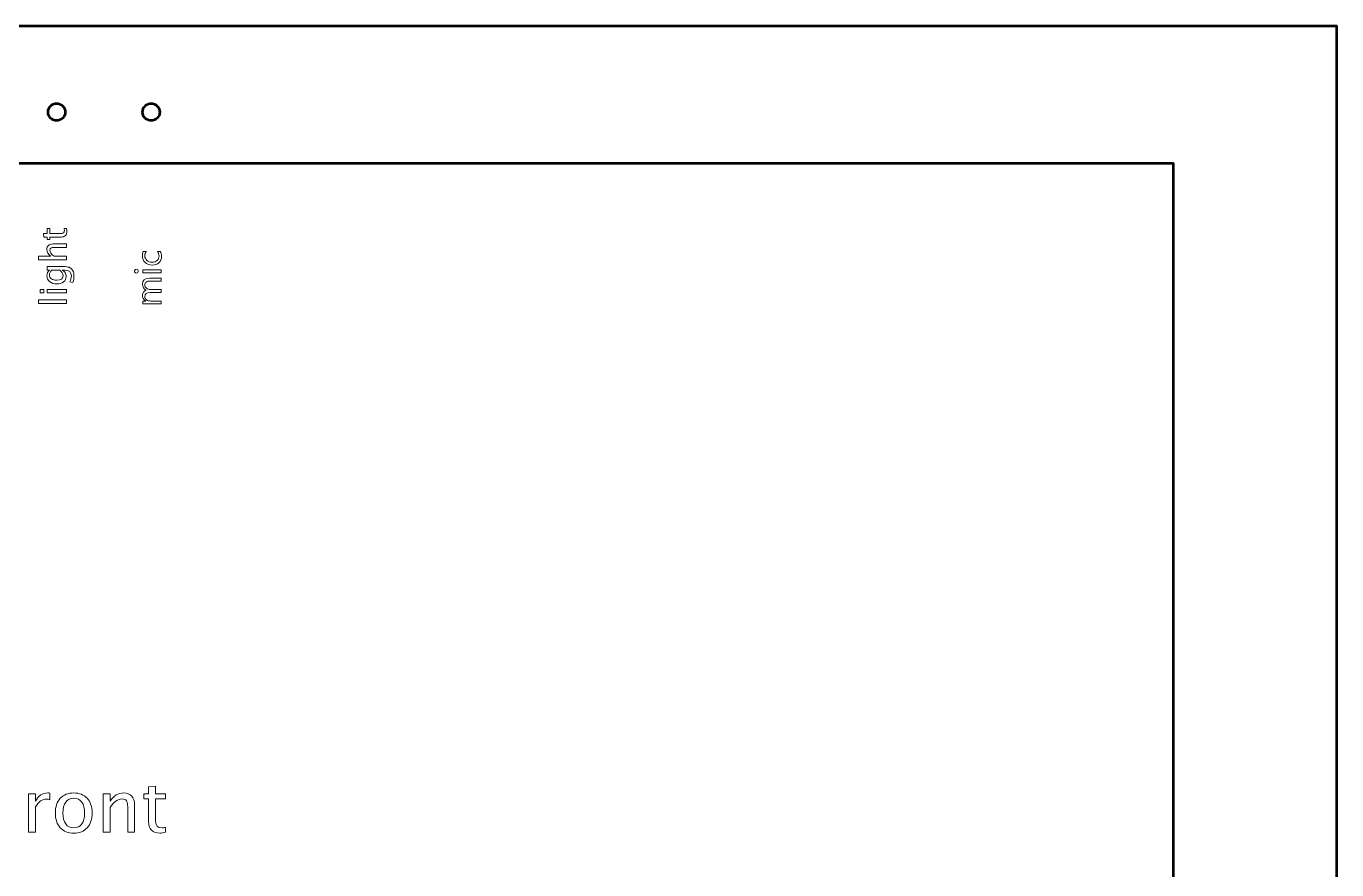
# Model space of a CAD drawing. Header units: centimetres. Extents: x -69 to 69, y -115 to 104.
# Drawn here: x 44.35 to 59.6, y -104.77 to -94.95 of the extents above; entities that cross this region are included whole.
import ezdxf

# ---------------------------------------------------------------- set-up
doc = ezdxf.new("R2010")
doc.units = ezdxf.units.CM
doc.header["$MEASUREMENT"] = 0
doc.layers.add('Layer 1', color=7, linetype='Continuous')

msp = doc.modelspace()

# ---------------------------------------------------------------- linework, layer by layer
at = {"layer": 'Layer 1', "color": 30, "lineweight": 53}
for points in [[(30.4, -115.05), (59.6, -115.05), (59.6, -94.95), (30.4, -94.95), (30.4, -115.05)], [(32.3, -113.45), (57.7, -113.45), (57.7, -96.55), (32.3, -96.55), (32.3, -113.45)]]:
    msp.add_lwpolyline(points, close=True, dxfattribs=at)
for centre in [(44.7, -95.95), (45.8, -95.95)]:
    msp.add_ellipse(centre, major_axis=(0, 0.1), ratio=1, dxfattribs=at)
at = {"layer": 'Layer 1', "color": 30, "lineweight": 9}
for points, knots in [([(44.8157, -97.30661), (44.81916, -97.31917), (44.82085, -97.33011), (44.82085, -97.33935), (44.82085, -97.33935), (44.82085, -97.36009), (44.81492, -97.37625), (44.80307, -97.38782), (44.80307, -97.38782), (44.79122, -97.39946), (44.77478, -97.40525), (44.75368, -97.40525), (44.75368, -97.40525), (44.75368, -97.40525), (44.62188, -97.40525), (44.62188, -97.40525), (44.62188, -97.40525), (44.62188, -97.40525), (44.62188, -97.43333), (44.62188, -97.43333), (44.62188, -97.43333), (44.62188, -97.43333), (44.59141, -97.43333), (44.59141, -97.43333), (44.59141, -97.43333), (44.59141, -97.43333), (44.59141, -97.40525), (44.59141, -97.40525), (44.59141, -97.40525), (44.59141, -97.40525), (44.55084, -97.40525), (44.55084, -97.40525), (44.55084, -97.40525), (44.55084, -97.40525), (44.54696, -97.36461), (44.54696, -97.36461), (44.54696, -97.36461), (44.54696, -97.36461), (44.59141, -97.36461), (44.59141, -97.36461), (44.59141, -97.36461), (44.59141, -97.36461), (44.59141, -97.30576), (44.59141, -97.30576), (44.59141, -97.30576), (44.59141, -97.30576), (44.62188, -97.30576), (44.62188, -97.30576), (44.62188, -97.30576), (44.62188, -97.30576), (44.62188, -97.36461), (44.62188, -97.36461), (44.62188, -97.36461), (44.62188, -97.36461), (44.74634, -97.36461), (44.74634, -97.36461), (44.74634, -97.36461), (44.77569, -97.36461), (44.79037, -97.35184), (44.79037, -97.32637), (44.79037, -97.32637), (44.79037, -97.32093), (44.78945, -97.31437), (44.78769, -97.30661), (44.78769, -97.30661), (44.78769, -97.30661), (44.8157, -97.30661), (44.8157, -97.30661)], [0, 0, 0, 0, 0.05555556, 0.05555556, 0.05555556, 0.05555556, 0.11111111, 0.11111111, 0.11111111, 0.11111111, 0.16666667, 0.16666667, 0.16666667, 0.16666667, 0.22222222, 0.22222222, 0.22222222, 0.22222222, 0.27777778, 0.27777778, 0.27777778, 0.27777778, 0.33333333, 0.33333333, 0.33333333, 0.33333333, 0.38888889, 0.38888889, 0.38888889, 0.38888889, 0.44444444, 0.44444444, 0.44444444, 0.44444444, 0.5, 0.5, 0.5, 0.5, 0.55555556, 0.55555556, 0.55555556, 0.55555556, 0.61111111, 0.61111111, 0.61111111, 0.61111111, 0.66666667, 0.66666667, 0.66666667, 0.66666667, 0.72222222, 0.72222222, 0.72222222, 0.72222222, 0.77777778, 0.77777778, 0.77777778, 0.77777778, 0.83333333, 0.83333333, 0.83333333, 0.83333333, 0.88888889, 0.88888889, 0.88888889, 0.88888889, 1, 1, 1, 1]), ([(44.81577, -97.66969), (44.81577, -97.66969), (44.48938, -97.66969), (44.48938, -97.66969), (44.48938, -97.66969), (44.48938, -97.66969), (44.48938, -97.62905), (44.48938, -97.62905), (44.48938, -97.62905), (44.48938, -97.62905), (44.63381, -97.62905), (44.63381, -97.62905), (44.63381, -97.62905), (44.60241, -97.60753), (44.58675, -97.58114), (44.58675, -97.54996), (44.58675, -97.54996), (44.58675, -97.53034), (44.59289, -97.51475), (44.60523, -97.50325), (44.60523, -97.50325), (44.61751, -97.49175), (44.63409, -97.48597), (44.65483, -97.48597), (44.65483, -97.48597), (44.65483, -97.48597), (44.81577, -97.48597), (44.81577, -97.48597), (44.81577, -97.48597), (44.81577, -97.48597), (44.81577, -97.5266), (44.81577, -97.5266), (44.81577, -97.5266), (44.81577, -97.5266), (44.6681, -97.5266), (44.6681, -97.5266), (44.6681, -97.5266), (44.65145, -97.5266), (44.63959, -97.52907), (44.63254, -97.53394), (44.63254, -97.53394), (44.62541, -97.53888), (44.62188, -97.547), (44.62188, -97.55835), (44.62188, -97.55835), (44.62188, -97.58333), (44.63818, -97.6069), (44.67078, -97.62905), (44.67078, -97.62905), (44.67078, -97.62905), (44.81577, -97.62905), (44.81577, -97.62905), (44.81577, -97.62905), (44.81577, -97.62905), (44.81577, -97.66969), (44.81577, -97.66969)], [0, 0, 0, 0, 0.06666667, 0.06666667, 0.06666667, 0.06666667, 0.13333333, 0.13333333, 0.13333333, 0.13333333, 0.2, 0.2, 0.2, 0.2, 0.26666667, 0.26666667, 0.26666667, 0.26666667, 0.33333333, 0.33333333, 0.33333333, 0.33333333, 0.4, 0.4, 0.4, 0.4, 0.46666667, 0.46666667, 0.46666667, 0.46666667, 0.53333333, 0.53333333, 0.53333333, 0.53333333, 0.6, 0.6, 0.6, 0.6, 0.66666667, 0.66666667, 0.66666667, 0.66666667, 0.73333333, 0.73333333, 0.73333333, 0.73333333, 0.8, 0.8, 0.8, 0.8, 0.86666667, 0.86666667, 0.86666667, 0.86666667, 1, 1, 1, 1]), ([(45.90625, -97.57316), (45.91598, -97.58939), (45.92085, -97.60872), (45.92085, -97.63102), (45.92085, -97.63102), (45.92085, -97.66122), (45.91104, -97.68556), (45.89136, -97.70411), (45.89136, -97.70411), (45.87167, -97.72267), (45.8462, -97.73191), (45.81488, -97.73191), (45.81488, -97.73191), (45.78002, -97.73191), (45.75194, -97.72189), (45.73077, -97.70193), (45.73077, -97.70193), (45.70961, -97.68196), (45.69903, -97.65529), (45.69903, -97.62192), (45.69903, -97.62192), (45.69903, -97.60336), (45.70248, -97.58692), (45.70933, -97.57274), (45.70933, -97.57274), (45.70933, -97.57274), (45.7439, -97.57274), (45.7439, -97.57274), (45.7439, -97.57274), (45.73289, -97.58848), (45.72739, -97.60527), (45.72739, -97.62319), (45.72739, -97.62319), (45.72739, -97.64485), (45.73515, -97.66256), (45.75074, -97.67646), (45.75074, -97.67646), (45.76626, -97.69029), (45.78672, -97.6972), (45.81198, -97.6972), (45.81198, -97.6972), (45.83689, -97.6972), (45.8565, -97.69071), (45.8709, -97.67766), (45.8709, -97.67766), (45.88529, -97.66467), (45.89249, -97.64718), (45.89249, -97.62523), (45.89249, -97.62523), (45.89249, -97.60682), (45.88635, -97.58939), (45.87407, -97.57316), (45.87407, -97.57316), (45.87407, -97.57316), (45.90625, -97.57316), (45.90625, -97.57316)], [0, 0, 0, 0, 0.06666667, 0.06666667, 0.06666667, 0.06666667, 0.13333333, 0.13333333, 0.13333333, 0.13333333, 0.2, 0.2, 0.2, 0.2, 0.26666667, 0.26666667, 0.26666667, 0.26666667, 0.33333333, 0.33333333, 0.33333333, 0.33333333, 0.4, 0.4, 0.4, 0.4, 0.46666667, 0.46666667, 0.46666667, 0.46666667, 0.53333333, 0.53333333, 0.53333333, 0.53333333, 0.6, 0.6, 0.6, 0.6, 0.66666667, 0.66666667, 0.66666667, 0.66666667, 0.73333333, 0.73333333, 0.73333333, 0.73333333, 0.8, 0.8, 0.8, 0.8, 0.86666667, 0.86666667, 0.86666667, 0.86666667, 1, 1, 1, 1]), ([(44.89028, -97.93279), (44.89028, -97.93279), (44.85514, -97.928), (44.85514, -97.928), (44.85514, -97.928), (44.86615, -97.90443), (44.87165, -97.88108), (44.87165, -97.85801), (44.87165, -97.85801), (44.87165, -97.81222), (44.84738, -97.78928), (44.79891, -97.78928), (44.79891, -97.78928), (44.79891, -97.78928), (44.76363, -97.78928), (44.76363, -97.78928), (44.76363, -97.78928), (44.77852, -97.79634), (44.79009, -97.80636), (44.79834, -97.81941), (44.79834, -97.81941), (44.8066, -97.83246), (44.81069, -97.847), (44.81069, -97.86301), (44.81069, -97.86301), (44.81069, -97.89018), (44.80095, -97.9117), (44.78148, -97.92757), (44.78148, -97.92757), (44.76201, -97.94345), (44.73562, -97.95142), (44.70232, -97.95142), (44.70232, -97.95142), (44.66824, -97.95142), (44.64044, -97.94239), (44.61892, -97.92433), (44.61892, -97.92433), (44.59747, -97.90619), (44.58675, -97.88284), (44.58675, -97.85412), (44.58675, -97.85412), (44.58675, -97.82901), (44.59691, -97.80735), (44.6173, -97.78928), (44.6173, -97.78928), (44.6173, -97.78928), (44.59141, -97.78928), (44.59141, -97.78928), (44.59141, -97.78928), (44.59141, -97.78928), (44.59141, -97.74865), (44.59141, -97.74865), (44.59141, -97.74865), (44.59141, -97.74865), (44.75453, -97.74865), (44.75453, -97.74865), (44.75453, -97.74865), (44.78959, -97.74865), (44.81556, -97.75048), (44.83242, -97.75415), (44.83242, -97.75415), (44.84928, -97.75775), (44.86311, -97.76466), (44.87384, -97.77468), (44.87384, -97.77468), (44.89267, -97.79246), (44.90213, -97.82026), (44.90213, -97.85801), (44.90213, -97.85801), (44.90213, -97.8839), (44.89818, -97.9088), (44.89028, -97.93279)], [0, 0, 0, 0, 0.05263158, 0.05263158, 0.05263158, 0.05263158, 0.10526316, 0.10526316, 0.10526316, 0.10526316, 0.15789474, 0.15789474, 0.15789474, 0.15789474, 0.21052632, 0.21052632, 0.21052632, 0.21052632, 0.26315789, 0.26315789, 0.26315789, 0.26315789, 0.31578947, 0.31578947, 0.31578947, 0.31578947, 0.36842105, 0.36842105, 0.36842105, 0.36842105, 0.42105263, 0.42105263, 0.42105263, 0.42105263, 0.47368421, 0.47368421, 0.47368421, 0.47368421, 0.52631579, 0.52631579, 0.52631579, 0.52631579, 0.57894737, 0.57894737, 0.57894737, 0.57894737, 0.63157895, 0.63157895, 0.63157895, 0.63157895, 0.68421053, 0.68421053, 0.68421053, 0.68421053, 0.73684211, 0.73684211, 0.73684211, 0.73684211, 0.78947368, 0.78947368, 0.78947368, 0.78947368, 0.84210526, 0.84210526, 0.84210526, 0.84210526, 0.89473684, 0.89473684, 0.89473684, 0.89473684, 1, 1, 1, 1]), ([(44.73816, -97.78928), (44.73816, -97.78928), (44.6451, -97.78928), (44.6451, -97.78928), (44.6451, -97.78928), (44.62654, -97.80721), (44.61723, -97.82675), (44.61723, -97.84785), (44.61723, -97.84785), (44.61723, -97.86661), (44.62471, -97.88129), (44.63974, -97.89187), (44.63974, -97.89187), (44.65469, -97.90253), (44.67551, -97.90782), (44.70204, -97.90782), (44.70204, -97.90782), (44.75079, -97.90782), (44.77513, -97.89053), (44.77513, -97.85589), (44.77513, -97.85589), (44.77513, -97.83232), (44.76278, -97.8101), (44.73816, -97.78928)], [0, 0, 0, 0, 0.14285714, 0.14285714, 0.14285714, 0.14285714, 0.28571429, 0.28571429, 0.28571429, 0.28571429, 0.42857143, 0.42857143, 0.42857143, 0.42857143, 0.57142857, 0.57142857, 0.57142857, 0.57142857, 0.71428571, 0.71428571, 0.71428571, 0.71428571, 1, 1, 1, 1]), ([(45.65034, -97.80268), (45.65034, -97.80875), (45.6483, -97.81397), (45.64413, -97.81828), (45.64413, -97.81828), (45.64004, -97.82258), (45.63475, -97.8247), (45.6284, -97.8247), (45.6284, -97.8247), (45.62212, -97.8247), (45.61683, -97.82258), (45.6126, -97.81828), (45.6126, -97.81828), (45.60843, -97.81397), (45.60632, -97.80875), (45.60632, -97.80268), (45.60632, -97.80268), (45.60632, -97.79647), (45.60843, -97.79118), (45.6126, -97.78681), (45.6126, -97.78681), (45.61683, -97.78243), (45.62212, -97.78025), (45.6284, -97.78025), (45.6284, -97.78025), (45.63447, -97.78025), (45.63969, -97.78243), (45.64392, -97.78681), (45.64392, -97.78681), (45.64823, -97.79118), (45.65034, -97.79647), (45.65034, -97.80268)], [0, 0, 0, 0, 0.11111111, 0.11111111, 0.11111111, 0.11111111, 0.22222222, 0.22222222, 0.22222222, 0.22222222, 0.33333333, 0.33333333, 0.33333333, 0.33333333, 0.44444444, 0.44444444, 0.44444444, 0.44444444, 0.55555556, 0.55555556, 0.55555556, 0.55555556, 0.66666667, 0.66666667, 0.66666667, 0.66666667, 0.77777778, 0.77777778, 0.77777778, 0.77777778, 1, 1, 1, 1]), ([(45.91577, -97.88411), (45.91577, -97.88411), (45.91577, -97.91797), (45.91577, -97.91797), (45.91577, -97.91797), (45.91577, -97.91797), (45.79406, -97.91797), (45.79406, -97.91797), (45.79406, -97.91797), (45.77057, -97.91797), (45.75363, -97.92157), (45.74312, -97.92884), (45.74312, -97.92884), (45.73261, -97.93603), (45.72739, -97.94824), (45.72739, -97.96531), (45.72739, -97.96531), (45.72739, -97.97978), (45.73402, -97.99213), (45.74728, -98.00229), (45.74728, -98.00229), (45.76048, -98.01237), (45.77635, -98.01745), (45.79491, -98.01745), (45.79491, -98.01745), (45.79491, -98.01745), (45.91577, -98.01745), (45.91577, -98.01745), (45.91577, -98.01745), (45.91577, -98.01745), (45.91577, -98.05132), (45.91577, -98.05132), (45.91577, -98.05132), (45.91577, -98.05132), (45.7899, -98.05132), (45.7899, -98.05132), (45.7899, -98.05132), (45.7482, -98.05132), (45.72739, -98.06741), (45.72739, -98.09951), (45.72739, -98.09951), (45.72739, -98.1144), (45.73367, -98.12667), (45.74616, -98.13634), (45.74616, -98.13634), (45.75864, -98.14601), (45.77487, -98.1508), (45.79491, -98.1508), (45.79491, -98.1508), (45.79491, -98.1508), (45.91577, -98.1508), (45.91577, -98.1508), (45.91577, -98.1508), (45.91577, -98.1508), (45.91577, -98.18467), (45.91577, -98.18467), (45.91577, -98.18467), (45.91577, -98.18467), (45.7041, -98.18467), (45.7041, -98.18467), (45.7041, -98.18467), (45.7041, -98.18467), (45.7041, -98.1508), (45.7041, -98.1508), (45.7041, -98.1508), (45.7041, -98.1508), (45.73734, -98.1508), (45.73734, -98.1508), (45.73734, -98.1508), (45.73734, -98.1508), (45.73734, -98.14996), (45.73734, -98.14996), (45.73734, -98.14996), (45.7118, -98.13493), (45.69903, -98.11306), (45.69903, -98.0842), (45.69903, -98.0842), (45.69903, -98.06974), (45.70305, -98.05718), (45.71109, -98.04638), (45.71109, -98.04638), (45.71913, -98.03566), (45.72965, -98.02825), (45.7427, -98.0243), (45.7427, -98.0243), (45.71356, -98.00856), (45.69903, -97.98514), (45.69903, -97.95396), (45.69903, -97.95396), (45.69903, -97.90739), (45.72774, -97.88411), (45.78524, -97.88411), (45.78524, -97.88411), (45.78524, -97.88411), (45.91577, -97.88411), (45.91577, -97.88411)], [0, 0, 0, 0, 0.04, 0.04, 0.04, 0.04, 0.08, 0.08, 0.08, 0.08, 0.12, 0.12, 0.12, 0.12, 0.16, 0.16, 0.16, 0.16, 0.2, 0.2, 0.2, 0.2, 0.24, 0.24, 0.24, 0.24, 0.28, 0.28, 0.28, 0.28, 0.32, 0.32, 0.32, 0.32, 0.36, 0.36, 0.36, 0.36, 0.4, 0.4, 0.4, 0.4, 0.44, 0.44, 0.44, 0.44, 0.48, 0.48, 0.48, 0.48, 0.52, 0.52, 0.52, 0.52, 0.56, 0.56, 0.56, 0.56, 0.6, 0.6, 0.6, 0.6, 0.64, 0.64, 0.64, 0.64, 0.68, 0.68, 0.68, 0.68, 0.72, 0.72, 0.72, 0.72, 0.76, 0.76, 0.76, 0.76, 0.8, 0.8, 0.8, 0.8, 0.84, 0.84, 0.84, 0.84, 0.88, 0.88, 0.88, 0.88, 0.92, 0.92, 0.92, 0.92, 1, 1, 1, 1]), ([(45.91577, -97.78617), (45.91577, -97.78617), (45.91577, -97.82004), (45.91577, -97.82004), (45.91577, -97.82004), (45.91577, -97.82004), (45.7041, -97.82004), (45.7041, -97.82004), (45.7041, -97.82004), (45.7041, -97.82004), (45.7041, -97.78617), (45.7041, -97.78617), (45.7041, -97.78617), (45.7041, -97.78617), (45.91577, -97.78617), (45.91577, -97.78617)], [0, 0, 0, 0, 0.2, 0.2, 0.2, 0.2, 0.4, 0.4, 0.4, 0.4, 0.6, 0.6, 0.6, 0.6, 1, 1, 1, 1]), ([(44.55034, -98.05598), (44.55034, -98.05598), (44.5097, -98.05598), (44.5097, -98.05598), (44.5097, -98.05598), (44.5097, -98.05598), (44.5097, -98.01534), (44.5097, -98.01534), (44.5097, -98.01534), (44.5097, -98.01534), (44.55034, -98.01534), (44.55034, -98.01534), (44.55034, -98.01534), (44.55034, -98.01534), (44.55034, -98.05598), (44.55034, -98.05598)], [0, 0, 0, 0, 0.2, 0.2, 0.2, 0.2, 0.4, 0.4, 0.4, 0.4, 0.6, 0.6, 0.6, 0.6, 1, 1, 1, 1]), ([(44.81577, -98.05598), (44.81577, -98.05598), (44.59141, -98.05598), (44.59141, -98.05598), (44.59141, -98.05598), (44.59141, -98.05598), (44.59141, -98.01534), (44.59141, -98.01534), (44.59141, -98.01534), (44.59141, -98.01534), (44.81577, -98.01534), (44.81577, -98.01534), (44.81577, -98.01534), (44.81577, -98.01534), (44.81577, -98.05598), (44.81577, -98.05598)], [0, 0, 0, 0, 0.2, 0.2, 0.2, 0.2, 0.4, 0.4, 0.4, 0.4, 0.6, 0.6, 0.6, 0.6, 1, 1, 1, 1]), ([(44.81577, -98.17832), (44.81577, -98.17832), (44.48938, -98.17832), (44.48938, -98.17832), (44.48938, -98.17832), (44.48938, -98.17832), (44.48938, -98.13768), (44.48938, -98.13768), (44.48938, -98.13768), (44.48938, -98.13768), (44.81577, -98.13768), (44.81577, -98.13768), (44.81577, -98.13768), (44.81577, -98.13768), (44.81577, -98.17832), (44.81577, -98.17832)], [0, 0, 0, 0, 0.2, 0.2, 0.2, 0.2, 0.4, 0.4, 0.4, 0.4, 0.6, 0.6, 0.6, 0.6, 1, 1, 1, 1]), ([(45.96725, -104.33606), (45.94213, -104.34297), (45.92026, -104.34636), (45.90178, -104.34636), (45.90178, -104.34636), (45.86029, -104.34636), (45.82797, -104.33451), (45.80483, -104.3108), (45.80483, -104.3108), (45.78155, -104.28709), (45.76998, -104.25421), (45.76998, -104.21202), (45.76998, -104.21202), (45.76998, -104.21202), (45.76998, -103.94843), (45.76998, -103.94843), (45.76998, -103.94843), (45.76998, -103.94843), (45.71381, -103.94843), (45.71381, -103.94843), (45.71381, -103.94843), (45.71381, -103.94843), (45.71381, -103.88746), (45.71381, -103.88746), (45.71381, -103.88746), (45.71381, -103.88746), (45.76998, -103.88746), (45.76998, -103.88746), (45.76998, -103.88746), (45.76998, -103.88746), (45.76998, -103.80633), (45.76998, -103.80633), (45.76998, -103.80633), (45.76998, -103.80633), (45.85126, -103.79856), (45.85126, -103.79856), (45.85126, -103.79856), (45.85126, -103.79856), (45.85126, -103.88746), (45.85126, -103.88746), (45.85126, -103.88746), (45.85126, -103.88746), (45.96894, -103.88746), (45.96894, -103.88746), (45.96894, -103.88746), (45.96894, -103.88746), (45.96894, -103.94843), (45.96894, -103.94843), (45.96894, -103.94843), (45.96894, -103.94843), (45.85126, -103.94843), (45.85126, -103.94843), (45.85126, -103.94843), (45.85126, -103.94843), (45.85126, -104.19735), (45.85126, -104.19735), (45.85126, -104.19735), (45.85126, -104.25605), (45.8768, -104.2854), (45.92774, -104.2854), (45.92774, -104.2854), (45.93861, -104.2854), (45.95173, -104.28357), (45.96725, -104.28004), (45.96725, -104.28004), (45.96725, -104.28004), (45.96725, -104.33606), (45.96725, -104.33606)], [0, 0, 0, 0, 0.05555556, 0.05555556, 0.05555556, 0.05555556, 0.11111111, 0.11111111, 0.11111111, 0.11111111, 0.16666667, 0.16666667, 0.16666667, 0.16666667, 0.22222222, 0.22222222, 0.22222222, 0.22222222, 0.27777778, 0.27777778, 0.27777778, 0.27777778, 0.33333333, 0.33333333, 0.33333333, 0.33333333, 0.38888889, 0.38888889, 0.38888889, 0.38888889, 0.44444444, 0.44444444, 0.44444444, 0.44444444, 0.5, 0.5, 0.5, 0.5, 0.55555556, 0.55555556, 0.55555556, 0.55555556, 0.61111111, 0.61111111, 0.61111111, 0.61111111, 0.66666667, 0.66666667, 0.66666667, 0.66666667, 0.72222222, 0.72222222, 0.72222222, 0.72222222, 0.77777778, 0.77777778, 0.77777778, 0.77777778, 0.83333333, 0.83333333, 0.83333333, 0.83333333, 0.88888889, 0.88888889, 0.88888889, 0.88888889, 1, 1, 1, 1]), ([(44.37452, -104.3362), (44.37452, -104.3362), (44.37452, -103.88746), (44.37452, -103.88746), (44.37452, -103.88746), (44.37452, -103.88746), (44.4558, -103.88746), (44.4558, -103.88746), (44.4558, -103.88746), (44.4558, -103.88746), (44.4558, -103.97227), (44.4558, -103.97227), (44.4558, -103.97227), (44.48812, -103.90948), (44.53496, -103.87815), (44.59649, -103.87815), (44.59649, -103.87815), (44.60481, -103.87815), (44.61356, -103.87886), (44.62259, -103.88027), (44.62259, -103.88027), (44.62259, -103.88027), (44.62259, -103.95633), (44.62259, -103.95633), (44.62259, -103.95633), (44.60848, -103.95167), (44.59607, -103.94927), (44.58534, -103.94927), (44.58534, -103.94927), (44.53369, -103.94927), (44.49051, -103.97975), (44.4558, -104.04085), (44.4558, -104.04085), (44.4558, -104.04085), (44.4558, -104.3362), (44.4558, -104.3362), (44.4558, -104.3362), (44.4558, -104.3362), (44.37452, -104.3362), (44.37452, -104.3362)], [0, 0, 0, 0, 0.09090909, 0.09090909, 0.09090909, 0.09090909, 0.18181818, 0.18181818, 0.18181818, 0.18181818, 0.27272727, 0.27272727, 0.27272727, 0.27272727, 0.36363636, 0.36363636, 0.36363636, 0.36363636, 0.45454545, 0.45454545, 0.45454545, 0.45454545, 0.54545455, 0.54545455, 0.54545455, 0.54545455, 0.63636364, 0.63636364, 0.63636364, 0.63636364, 0.72727273, 0.72727273, 0.72727273, 0.72727273, 0.81818182, 0.81818182, 0.81818182, 0.81818182, 1, 1, 1, 1]), ([(44.8996, -104.34636), (44.8337, -104.34636), (44.78149, -104.32533), (44.7431, -104.28328), (44.7431, -104.28328), (44.70458, -104.24123), (44.68539, -104.18408), (44.68539, -104.11197), (44.68539, -104.11197), (44.68539, -104.04001), (44.70458, -103.983), (44.7431, -103.94109), (44.7431, -103.94109), (44.78149, -103.89918), (44.8337, -103.87815), (44.8996, -103.87815), (44.8996, -103.87815), (44.9655, -103.87815), (45.01771, -103.89918), (45.05609, -103.94109), (45.05609, -103.94109), (45.09461, -103.983), (45.11381, -104.04001), (45.11381, -104.11197), (45.11381, -104.11197), (45.11381, -104.18408), (45.09461, -104.24123), (45.05609, -104.28328), (45.05609, -104.28328), (45.01771, -104.32533), (44.9655, -104.34636), (44.8996, -104.34636)], [0, 0, 0, 0, 0.11111111, 0.11111111, 0.11111111, 0.11111111, 0.22222222, 0.22222222, 0.22222222, 0.22222222, 0.33333333, 0.33333333, 0.33333333, 0.33333333, 0.44444444, 0.44444444, 0.44444444, 0.44444444, 0.55555556, 0.55555556, 0.55555556, 0.55555556, 0.66666667, 0.66666667, 0.66666667, 0.66666667, 0.77777778, 0.77777778, 0.77777778, 0.77777778, 1, 1, 1, 1]), ([(44.89946, -104.2854), (44.93967, -104.2854), (44.971, -104.2703), (44.9933, -104.23996), (44.9933, -104.23996), (45.01545, -104.20976), (45.0266, -104.16701), (45.0266, -104.11197), (45.0266, -104.11197), (45.0266, -104.05708), (45.01545, -104.01447), (44.9933, -103.98427), (44.9933, -103.98427), (44.971, -103.95421), (44.93967, -103.93911), (44.89946, -103.93911), (44.89946, -103.93911), (44.8591, -103.93911), (44.82777, -103.95421), (44.80576, -103.98427), (44.80576, -103.98427), (44.7836, -104.01447), (44.7726, -104.05708), (44.7726, -104.11197), (44.7726, -104.11197), (44.7726, -104.16701), (44.7836, -104.20976), (44.80576, -104.23996), (44.80576, -104.23996), (44.82777, -104.2703), (44.8591, -104.2854), (44.89946, -104.2854)], [0, 0, 0, 0, 0.11111111, 0.11111111, 0.11111111, 0.11111111, 0.22222222, 0.22222222, 0.22222222, 0.22222222, 0.33333333, 0.33333333, 0.33333333, 0.33333333, 0.44444444, 0.44444444, 0.44444444, 0.44444444, 0.55555556, 0.55555556, 0.55555556, 0.55555556, 0.66666667, 0.66666667, 0.66666667, 0.66666667, 0.77777778, 0.77777778, 0.77777778, 0.77777778, 1, 1, 1, 1]), ([(45.24109, -104.3362), (45.24109, -104.3362), (45.24109, -103.88746), (45.24109, -103.88746), (45.24109, -103.88746), (45.24109, -103.88746), (45.32237, -103.88746), (45.32237, -103.88746), (45.32237, -103.88746), (45.32237, -103.88746), (45.32237, -103.97227), (45.32237, -103.97227), (45.32237, -103.97227), (45.36541, -103.90948), (45.41819, -103.87815), (45.48056, -103.87815), (45.48056, -103.87815), (45.51979, -103.87815), (45.55097, -103.89043), (45.57397, -103.91512), (45.57397, -103.91512), (45.59697, -103.93968), (45.60855, -103.97284), (45.60855, -104.01432), (45.60855, -104.01432), (45.60855, -104.01432), (45.60855, -104.3362), (45.60855, -104.3362), (45.60855, -104.3362), (45.60855, -104.3362), (45.52726, -104.3362), (45.52726, -104.3362), (45.52726, -104.3362), (45.52726, -104.3362), (45.52726, -104.04085), (45.52726, -104.04085), (45.52726, -104.04085), (45.52726, -104.00755), (45.52233, -103.98384), (45.51259, -103.96973), (45.51259, -103.96973), (45.50271, -103.95548), (45.48648, -103.94843), (45.46376, -103.94843), (45.46376, -103.94843), (45.41381, -103.94843), (45.36668, -103.98102), (45.32237, -104.04622), (45.32237, -104.04622), (45.32237, -104.04622), (45.32237, -104.3362), (45.32237, -104.3362), (45.32237, -104.3362), (45.32237, -104.3362), (45.24109, -104.3362), (45.24109, -104.3362)], [0, 0, 0, 0, 0.06666667, 0.06666667, 0.06666667, 0.06666667, 0.13333333, 0.13333333, 0.13333333, 0.13333333, 0.2, 0.2, 0.2, 0.2, 0.26666667, 0.26666667, 0.26666667, 0.26666667, 0.33333333, 0.33333333, 0.33333333, 0.33333333, 0.4, 0.4, 0.4, 0.4, 0.46666667, 0.46666667, 0.46666667, 0.46666667, 0.53333333, 0.53333333, 0.53333333, 0.53333333, 0.6, 0.6, 0.6, 0.6, 0.66666667, 0.66666667, 0.66666667, 0.66666667, 0.73333333, 0.73333333, 0.73333333, 0.73333333, 0.8, 0.8, 0.8, 0.8, 0.86666667, 0.86666667, 0.86666667, 0.86666667, 1, 1, 1, 1])]:
    msp.add_open_spline(points, degree=3, knots=knots, dxfattribs=at)

doc.saveas('drawing.dxf')
